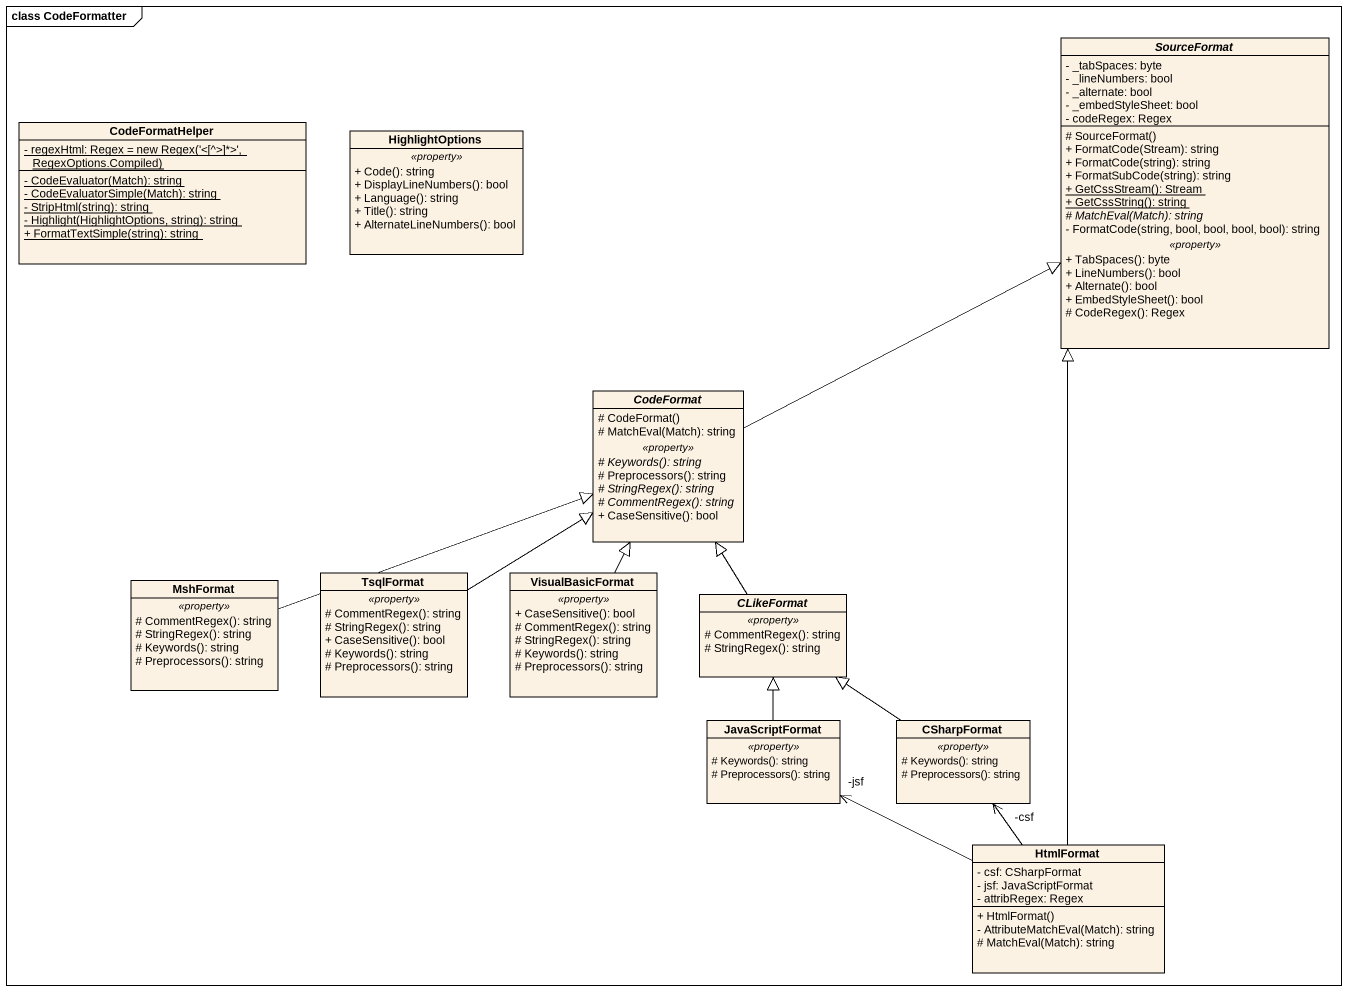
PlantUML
@startuml
mainframe class CodeFormatter
hide circle
hide empty members
skinparam classAttributeIconSize 0
abstract class SourceFormat {
  - _tabSpaces: byte
  - _lineNumbers: bool
  - _alternate: bool
  - _embedStyleSheet: bool
  - codeRegex: Regex
  --
  # SourceFormat()
  + FormatCode(Stream): string
  + FormatCode(string): string
  + FormatSubCode(string): string
  {static} + GetCssStream(): Stream
  {static} + GetCssString(): string
  {abstract} # MatchEval(Match): string
  - FormatCode(string, bool, bool, bool, bool): string
  .. <<property>> ..
  + TabSpaces(): byte
  + LineNumbers(): bool
  + Alternate(): bool
  + EmbedStyleSheet(): bool
  # CodeRegex(): Regex
}
class CodeFormatHelper {
  {static} {field} - regexHtml: Regex = new Regex('<[^>]*>', RegexOptions.Compiled)
  {static} - CodeEvaluator(Match): string
  {static} - CodeEvaluatorSimple(Match): string
  {static} - StripHtml(string): string
  {static} - Highlight(HighlightOptions, string): string
  {static} + FormatTextSimple(string): string
}
class HighlightOptions {
  .. <<property>> ..
  + Code(): string
  + DisplayLineNumbers(): bool
  + Language(): string
  + Title(): string
  + AlternateLineNumbers(): bool
}
abstract class CodeFormat {
  # CodeFormat()
  # MatchEval(Match): string
  .. <<property>> ..
  {abstract} # Keywords(): string
  # Preprocessors(): string
  {abstract} # StringRegex(): string
  {abstract} # CommentRegex(): string
  + CaseSensitive(): bool
}
class MshFormat {
  .. <<property>> ..
  # CommentRegex(): string
  # StringRegex(): string
  # Keywords(): string
  # Preprocessors(): string
}
class TsqlFormat {
  .. <<property>> ..
  # CommentRegex(): string
  # StringRegex(): string
  + CaseSensitive(): bool
  # Keywords(): string
  # Preprocessors(): string
}
class VisualBasicFormat {
  .. <<property>> ..
  + CaseSensitive(): bool
  # CommentRegex(): string
  # StringRegex(): string
  # Keywords(): string
  # Preprocessors(): string
}
abstract class CLikeFormat {
  .. <<property>> ..
  # CommentRegex(): string
  # StringRegex(): string
}
class JavaScriptFormat {
  .. <<property>> ..
  # Keywords(): string
  # Preprocessors(): string
}
class CSharpFormat {
  .. <<property>> ..
  # Keywords(): string
  # Preprocessors(): string
}
class HtmlFormat {
  - csf: CSharpFormat
  - jsf: JavaScriptFormat
  - attribRegex: Regex
  + HtmlFormat()
  - AttributeMatchEval(Match): string
  # MatchEval(Match): string
}
CodeFormat -right-|> SourceFormat
MshFormat -right-|> CodeFormat
TsqlFormat -up-|> CodeFormat
VisualBasicFormat -up-|> CodeFormat
CLikeFormat -up-|> CodeFormat
JavaScriptFormat -up-|> CLikeFormat
CSharpFormat -up-|> CLikeFormat
HtmlFormat -up-|> SourceFormat
HtmlFormat -left-> "-jsf" JavaScriptFormat
HtmlFormat -up-> "-csf" CSharpFormat
@enduml
